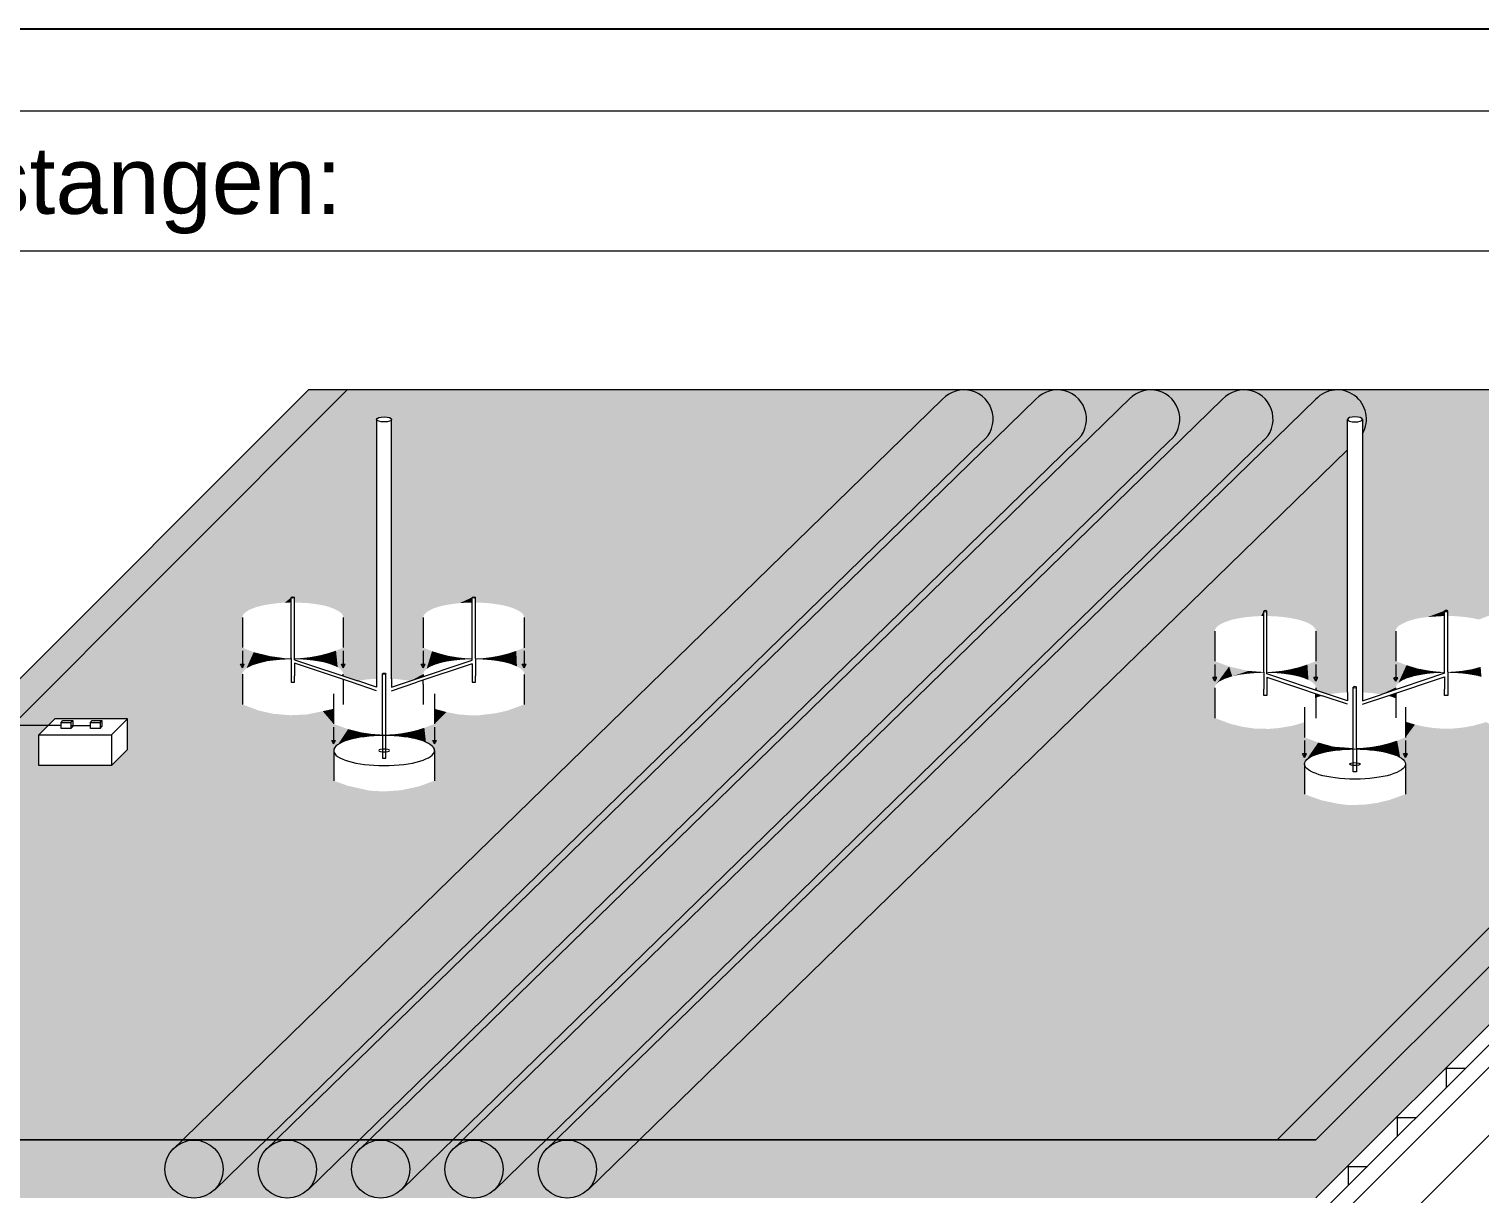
# Model space of a CAD drawing. Extents: x -1132 to 613, y -179 to 712.
# Drawn here: x 444.3 to 533, y 394.3 to 465.5 of the extents above; entities that cross this region are included whole.
import ezdxf
from ezdxf.lldxf.tags import DXFTag

# ---------------------------------------------------------------- set-up
doc = ezdxf.new("R2010")
doc.units = 0
doc.layers.get('0').update_dxf_attribs({"lineweight": 13})
for name, color, linetype, lineweight, true_color in [('Boden 8.OG', 7, 'Continuous', 13, 0xc0c0c0), ('Bodenplatten', 9, 'Continuous', 13, 0x808080), ('EL01_WAN_Blitzschutz_kuenstliche_Leiter', 1, 'Continuous', 13, 0xff0000), ('EL01_WAN_Elektrokabel', 7, 'Continuous', 13, 0xff6600), ('EL01_WAN_Fangleitungen bestehend Kün', 1, 'Continuous', 13, 0xff0000), ('EL01_WAN_Geometrie', 3, 'Continuous', 13, 0x00ff00), ('EL01_WAN_Geometrie-A0GYANLHE9', 3, 'Continuous', 13, 0x00ff00), ('EL01_WAN_Pfeil', 1, 'Continuous', 13, 0xff0000), ('Erde Kies Gestein', 9, 'Continuous', 13, 0x808080), ('Isolation Boden 8.OG', 7, 'Continuous', 13, 0x00e500)]:
    doc.layers.add(name, color=color, linetype=linetype, lineweight=lineweight, true_color=true_color)
doc.layers.add('EL01_WAN_Dachleiterstütze', color=7, linetype='Continuous', lineweight=13)
doc.styles.get("Standard").update_dxf_attribs({"font": 'arial.ttf'})
tags = doc.linetypes.add('fein_strichliert', pattern=[4, 1, -2, 1]).pattern_tags.tags
tags[8:9] = [DXFTag(74, 4), DXFTag(75, 0), DXFTag(340, '0'), DXFTag(46, 0.0), DXFTag(50, 0.0), DXFTag(44, 0.0), DXFTag(45, 0.0)]
tags[6:7] = [DXFTag(74, 4), DXFTag(75, 0), DXFTag(340, '0'), DXFTag(46, 0.0), DXFTag(50, 0.0), DXFTag(44, 0.0), DXFTag(45, 0.0)]
tags[4:5] = [DXFTag(74, 4), DXFTag(75, 0), DXFTag(340, '0'), DXFTag(46, 0.0), DXFTag(50, 0.0), DXFTag(44, 0.0), DXFTag(45, 0.0)]

# ---------------------------------------------------------------- blocks, each defined once
blk = doc.blocks.new('Polygon-A0ULN87ZQT', base_point=(415.577, 394.078))
at = {"color": 0, "linetype": 'ByBlock', "lineweight": -2, "ltscale": 0.13}
for p, q in [((523.014, 397.633), (568.865, 443.484)), ((523.014, 394.078), (568.865, 439.93)), ((415.577, 397.633), (523.014, 397.633))]:
    blk.add_line(p, q, dxfattribs=at)
blk = doc.blocks.new('Polygon-A0ULN895QT', base_point=(415.577, 387.339))
at = {"color": 0, "linetype": 'ByBlock', "lineweight": -2, "ltscale": 0.13}
for p, q in [((568.865, 438.708), (523.014, 392.856)), ((523.014, 387.339), (568.865, 433.191))]:
    blk.add_line(p, q, dxfattribs=at)
blk = doc.blocks.new('Polygon-A0ULN8A3QT', base_point=(448.081, 422.781))
at = {"color": 0, "linetype": 'ByBlock', "lineweight": -2, "ltscale": 0.13}
for p, q in [((448.081, 423.144), (448.678, 423.144)), ((448.081, 422.781), (448.081, 423.144)), ((448.678, 423.144), (448.678, 422.781)), ((448.678, 422.781), (448.081, 422.781))]:
    blk.add_line(p, q, dxfattribs=at)
blk = doc.blocks.new('Polygon-A0ULN8A9QT', base_point=(407.581, 227.984))
at = {"color": 0, "linetype": 'ByBlock', "lineweight": -2, "ltscale": 0.13}
blk.add_line((407.58, 460.529), (597.582, 460.529), dxfattribs=at)
blk = doc.blocks.new('Polygon-A0ULN8APQT', base_point=(415.577, 397.633))
at = {"color": 0, "linetype": 'ByBlock', "lineweight": -2, "ltscale": 0.13}
for p, q in [((415.577, 397.633), (461.429, 443.484)), ((461.429, 443.484), (568.865, 443.484)), ((568.865, 443.484), (523.014, 397.633)), ((523.014, 397.633), (415.577, 397.633))]:
    blk.add_line(p, q, dxfattribs=at)
blk = doc.blocks.new('Schraffur-A0ULN8CVQT', base_point=(415.577, 387.339))
at = {"color": 0, "lineweight": -2}
blk.add_line((518.861, 387.339), (568.865, 437.343), dxfattribs=at)
blk = doc.blocks.new('Polygon-A0ULN8D5QT', base_point=(415.577, 392.856))
at = {"color": 0, "linetype": 'ByBlock', "lineweight": -2, "ltscale": 0.13}
for p, q in [((568.865, 439.93), (523.014, 394.078)), ((523.014, 392.856), (568.865, 438.708))]:
    blk.add_line(p, q, dxfattribs=at)
blk = doc.blocks.new('Schraffur-A0ULN8DHQT', base_point=(415.577, 394.078))
at = {"linetype": 'ByBlock', "lineweight": -2, "ltscale": 0.13}
blk.add_hatch(color=0, dxfattribs=at).paths.add_polyline_path([(415.577, 397.633), (523.014, 397.633), (568.865, 443.484), (568.865, 439.93), (523.014, 394.078), (415.577, 394.078)])
blk = doc.blocks.new('Schraffur-A0ULN8DPQT', base_point=(527.406, 424.615))
at = {"linetype": 'ByBlock', "lineweight": -2, "ltscale": 0.13}
blk.add_hatch(color=0, dxfattribs=at).paths.add_polyline_path([(527.892, 424.935), (527.892, 424.615), (527.85, 424.632), (527.764, 424.665), (527.605, 424.718), (527.444, 424.763), (527.406, 424.772)])
blk = doc.blocks.new('Schraffur-A0ULN8EPQT', base_point=(523.004, 424.65))
at = {"linetype": 'ByBlock', "lineweight": -2, "ltscale": 0.13}
blk.add_hatch(color=0, dxfattribs=at).paths.add_polyline_path([(523.004, 424.901), (523.387, 424.772), (523.332, 424.758), (523.231, 424.728), (523.131, 424.696), (523.032, 424.661), (523.004, 424.65)])
blk = doc.blocks.new('Polygon-A0ULN8EVQT', base_point=(444.926, 420.503))
at = {"color": 0, "linetype": 'ByBlock', "lineweight": -2, "ltscale": 0.13}
for p, q in [((444.926, 420.503), (444.926, 422.38)), ((444.926, 422.38), (449.375, 422.38)), ((449.375, 422.38), (449.375, 420.503)), ((449.375, 420.503), (444.926, 420.503))]:
    blk.add_line(p, q, dxfattribs=at)
blk = doc.blocks.new('Polygon-A0ULN8F3QT', base_point=(446.291, 422.781))
at = {"color": 0, "linetype": 'ByBlock', "lineweight": -2, "ltscale": 0.13}
for p, q in [((446.291, 423.144), (446.888, 423.144)), ((446.291, 422.781), (446.291, 423.144)), ((446.888, 423.144), (446.888, 422.781)), ((446.888, 422.781), (446.291, 422.781))]:
    blk.add_line(p, q, dxfattribs=at)
blk = doc.blocks.new('Schraffur-A0ULN8FHQT', base_point=(415.577, 392.856))
at = {"color": 0, "lineweight": -2}
for p, q in [((530.935, 402), (532.157, 402)), ((531, 400.843), (531, 402.065)), ((527.935, 399), (529.157, 399)), ((528, 397.843), (528, 399.065)), ((524.935, 396), (526.157, 396)), ((525, 394.843), (525, 396.065))]:
    blk.add_line(p, q, dxfattribs=at)
blk = doc.blocks.new('Schraffur-A0ULN8GFQT', base_point=(415.577, 397.633))
at = {"color": 0, "linetype": 'ByBlock', "lineweight": -2, "ltscale": 0.13}
for points in [[(461.429, 443.484), (444.926, 422.38), (415.577, 397.633)], [(445.908, 423.362), (461.429, 443.484), (444.926, 422.38)], [(450.358, 423.362), (445.908, 423.362), (461.429, 443.484)], [(461.429, 443.484), (457.38, 429.602), (450.358, 421.486)], [(461.429, 443.484), (450.358, 421.486), (450.358, 423.362)], [(461.429, 443.484), (457.43, 429.735), (457.38, 429.602)], [(461.429, 443.484), (457.526, 429.848), (457.43, 429.735)], [(461.429, 443.484), (457.814, 430.033), (457.526, 429.848)], [(461.429, 443.484), (458.196, 430.184), (457.814, 430.033)], [(461.429, 443.484), (458.819, 430.338), (458.196, 430.184)], [(461.429, 443.484), (459.562, 430.438), (458.819, 430.338)], [(461.429, 443.484), (459.969, 430.466), (459.562, 430.438)], [(461.429, 443.484), (460.367, 430.781), (459.969, 430.466)], [(461.429, 443.484), (460.37, 430.788), (460.367, 430.781)], [(461.429, 443.484), (460.376, 430.794), (460.37, 430.788)], [(461.429, 443.484), (460.385, 430.801), (460.376, 430.794)], [(461.429, 443.484), (460.408, 430.809), (460.385, 430.801)], [(461.429, 443.484), (460.437, 430.814), (460.408, 430.809)], [(461.429, 443.484), (460.467, 430.816), (460.437, 430.814)], [(461.429, 443.484), (460.487, 430.816), (460.467, 430.816)], [(461.429, 443.484), (460.509, 430.813), (460.487, 430.816)], [(461.429, 443.484), (460.528, 430.808), (460.509, 430.813)], [(461.429, 443.484), (460.547, 430.802), (460.528, 430.808)], [(461.429, 443.484), (460.559, 430.794), (460.547, 430.802)], [(461.429, 443.484), (460.564, 430.788), (460.559, 430.794)], [(461.429, 443.484), (460.565, 430.781), (460.564, 430.788)], [(461.429, 443.484), (461.365, 430.438), (460.565, 430.476)], [(461.429, 443.484), (460.565, 430.476), (460.565, 430.781)], [(461.609, 430.41), (461.429, 443.484), (461.365, 430.438)], [(568.865, 443.484), (466.027, 441.818), (461.429, 443.484)], [(465.588, 441.684), (461.609, 430.41), (461.429, 443.484)], [(461.429, 443.484), (466.027, 441.818), (465.947, 441.815)], [(461.429, 443.484), (465.947, 441.815), (465.898, 441.81)], [(461.429, 443.484), (465.898, 441.81), (465.84, 441.803)], [(461.429, 443.484), (465.84, 441.803), (465.759, 441.785)], [(461.429, 443.484), (465.759, 441.785), (465.696, 441.765)], [(461.429, 443.484), (465.696, 441.765), (465.653, 441.745)], [(461.429, 443.484), (465.653, 441.745), (465.625, 441.728)], [(461.429, 443.484), (465.625, 441.728), (465.611, 441.717)], [(461.429, 443.484), (465.611, 441.717), (465.6, 441.704)], [(461.429, 443.484), (465.6, 441.704), (465.592, 441.693)], [(461.429, 443.484), (465.592, 441.693), (465.588, 441.684)], [(568.865, 443.484), (466.13, 441.816), (466.027, 441.818)], [(568.865, 443.484), (466.214, 441.808), (466.13, 441.816)], [(568.865, 443.484), (466.269, 441.799), (466.214, 441.808)], [(568.865, 443.484), (466.311, 441.791), (466.269, 441.799)], [(568.865, 443.484), (466.352, 441.778), (466.311, 441.791)], [(568.865, 443.484), (466.381, 441.769), (466.352, 441.778)], [(568.865, 443.484), (466.413, 441.756), (466.381, 441.769)], [(568.865, 443.484), (466.436, 441.745), (466.413, 441.756)], [(568.865, 443.484), (466.452, 441.735), (466.436, 441.745)], [(568.865, 443.484), (466.466, 441.725), (466.452, 441.735)], [(568.865, 443.484), (466.475, 441.717), (466.466, 441.725)], [(568.865, 443.484), (466.481, 441.711), (466.475, 441.717)], [(568.865, 443.484), (466.488, 441.703), (466.481, 441.711)], [(568.865, 443.484), (466.496, 441.69), (466.488, 441.703)], [(568.865, 443.484), (466.5, 441.68), (466.496, 441.69)], [(568.865, 443.484), (466.502, 441.67), (466.5, 441.68)], [(568.865, 443.484), (525.325, 441.817), (466.502, 441.665)], [(568.865, 443.484), (466.502, 441.665), (466.502, 441.67)], [(568.865, 443.484), (523.014, 397.633), (542.367, 420.594)], [(568.865, 443.484), (525.388, 441.819), (525.325, 441.817)], [(568.865, 443.484), (525.435, 441.819), (525.388, 441.819)], [(568.865, 443.484), (525.493, 441.816), (525.435, 441.819)], [(568.865, 443.484), (525.543, 441.811), (525.493, 441.816)], [(568.865, 443.484), (525.585, 441.803), (525.543, 441.811)], [(568.865, 443.484), (525.638, 441.795), (525.585, 441.803)], [(568.865, 443.484), (525.689, 441.783), (525.638, 441.795)], [(568.865, 443.484), (525.75, 441.764), (525.689, 441.783)], [(568.865, 443.484), (525.801, 441.738), (525.75, 441.764)], [(568.865, 443.484), (525.822, 441.722), (525.801, 441.738)], [(568.865, 443.484), (525.847, 441.694), (525.822, 441.722)], [(568.865, 443.484), (525.852, 441.681), (525.847, 441.694)], [(568.865, 443.484), (525.855, 441.665), (525.852, 441.681)], [(568.865, 443.484), (528.611, 429.323), (525.855, 430.217)], [(568.865, 443.484), (525.855, 430.217), (525.855, 430.54)], [(568.865, 443.484), (525.855, 430.54), (525.855, 438.471)], [(568.865, 443.484), (525.855, 438.471), (525.855, 441.665)], [(568.865, 443.484), (528.952, 429.431), (528.611, 429.323)], [(568.865, 443.484), (529.321, 429.519), (528.952, 429.431)], [(568.865, 443.484), (530.902, 429.98), (529.321, 429.519)], [(568.865, 443.484), (530.921, 429.986), (530.902, 429.98)], [(568.865, 443.484), (530.932, 429.988), (530.921, 429.986)], [(568.865, 443.484), (530.949, 429.99), (530.932, 429.988)], [(568.865, 443.484), (530.96, 429.991), (530.949, 429.99)], [(568.865, 443.484), (530.973, 429.991), (530.96, 429.991)], [(568.865, 443.484), (530.979, 429.991), (530.973, 429.991)], [(568.865, 443.484), (530.999, 429.99), (530.979, 429.991)], [(568.865, 443.484), (531.013, 429.988), (530.999, 429.99)], [(568.865, 443.484), (531.028, 429.985), (531.013, 429.988)], [(568.865, 443.484), (531.049, 429.978), (531.028, 429.985)], [(568.865, 443.484), (531.061, 429.972), (531.049, 429.978)], [(568.865, 443.484), (531.067, 429.966), (531.061, 429.972)], [(568.865, 443.484), (531.071, 429.96), (531.067, 429.966)], [(568.865, 443.484), (531.363, 429.645), (531.071, 429.65)], [(568.865, 443.484), (531.071, 429.65), (531.071, 429.955)], [(568.865, 443.484), (531.071, 429.955), (531.071, 429.96)], [(568.865, 443.484), (531.647, 429.631), (531.363, 429.645)], [(568.865, 443.484), (531.951, 429.603), (531.647, 429.631)], [(568.865, 443.484), (532.276, 429.565), (531.951, 429.603)], [(568.865, 443.484), (532.5, 429.53), (532.276, 429.565)], [(568.865, 443.484), (532.651, 429.507), (532.5, 429.53)], [(568.865, 443.484), (532.817, 429.471), (532.651, 429.507)], [(568.865, 443.484), (532.98, 429.433), (532.817, 429.471)], [(461.842, 430.38), (465.588, 441.684), (461.609, 430.41)], [(462.041, 430.348), (461.842, 430.38), (465.588, 441.684)], [(465.586, 441.677), (462.041, 430.348), (465.588, 441.684)], [(465.586, 441.677), (462.207, 430.319), (462.041, 430.348)], [(465.586, 441.677), (462.428, 430.27), (462.207, 430.319)], [(465.586, 441.677), (462.583, 430.227), (462.428, 430.27)], [(465.586, 441.677), (462.696, 430.193), (462.583, 430.227)], [(465.586, 441.677), (462.837, 430.143), (462.696, 430.193)], [(465.586, 441.677), (462.948, 430.099), (462.837, 430.143)], [(465.586, 441.677), (463.062, 430.049), (462.948, 430.099)], [(465.586, 441.677), (463.167, 429.997), (463.062, 430.049)], [(465.586, 441.677), (463.23, 429.961), (463.167, 429.997)], [(465.586, 441.677), (463.323, 429.902), (463.23, 429.961)], [(465.586, 441.677), (463.397, 429.843), (463.323, 429.902)], [(465.586, 441.677), (463.451, 429.79), (463.397, 429.843)], [(465.585, 441.671), (463.451, 429.79), (465.586, 441.677)], [(465.585, 441.671), (463.507, 429.71), (463.451, 429.79)], [(465.585, 441.671), (463.539, 429.626), (463.507, 429.71)], [(465.585, 441.671), (463.547, 429.555), (463.539, 429.626)], [(463.547, 427.713), (463.547, 429.555), (465.585, 441.671)], [(463.547, 427.713), (465.585, 441.671), (463.548, 426.084)], [(464.425, 425.68), (465.585, 441.671), (463.548, 425.973)], [(465.585, 441.671), (463.548, 425.973), (463.548, 426.084)], [(465.585, 441.665), (464.425, 425.68), (465.585, 441.671)], [(465.014, 425.775), (465.585, 441.665), (464.425, 425.68)], [(465.585, 425.808), (465.014, 425.775), (465.585, 441.665)], [(465.585, 439.297), (465.585, 425.808), (465.585, 441.665)], [(466.502, 439.297), (466.502, 441.665), (525.325, 441.817)], [(466.502, 439.297), (525.325, 441.817), (525.263, 441.812)], [(466.502, 439.297), (525.263, 441.812), (525.203, 441.804)], [(525.146, 441.794), (466.502, 439.297), (525.203, 441.804)], [(525.146, 441.794), (471.479, 430.807), (466.502, 439.297)], [(525.146, 441.794), (471.495, 430.809), (471.479, 430.807)], [(525.146, 441.794), (471.511, 430.81), (471.495, 430.809)], [(525.146, 441.794), (471.526, 430.811), (471.511, 430.81)], [(525.146, 441.794), (471.569, 430.807), (471.526, 430.811)], [(525.146, 441.794), (471.589, 430.802), (471.569, 430.807)], [(525.146, 441.794), (471.599, 430.798), (471.589, 430.802)], [(525.146, 441.794), (471.608, 430.794), (471.599, 430.798)], [(525.146, 441.794), (471.614, 430.79), (471.608, 430.794)], [(525.146, 441.794), (471.618, 430.787), (471.614, 430.79)], [(525.146, 441.794), (471.621, 430.783), (471.618, 430.787)], [(525.146, 441.794), (471.623, 430.78), (471.621, 430.783)], [(525.146, 441.794), (471.624, 430.775), (471.623, 430.78)], [(525.146, 441.794), (471.872, 430.465), (471.624, 430.47)], [(525.146, 441.794), (471.624, 430.47), (471.624, 430.775)], [(525.146, 441.794), (472.205, 430.449), (471.872, 430.465)], [(525.146, 441.794), (472.553, 430.418), (472.205, 430.449)], [(525.146, 441.794), (472.802, 430.387), (472.553, 430.418)], [(525.146, 441.794), (473.153, 430.332), (472.802, 430.387)], [(525.146, 441.794), (473.409, 430.282), (473.153, 430.332)], [(525.146, 441.794), (473.594, 430.235), (473.409, 430.282)], [(525.146, 441.794), (473.861, 430.149), (473.594, 430.235)], [(525.146, 441.794), (474.028, 430.085), (473.861, 430.149)], [(525.146, 441.794), (474.169, 430.02), (474.028, 430.085)], [(525.146, 441.794), (474.293, 429.952), (474.169, 430.02)], [(525.146, 441.794), (474.396, 429.887), (474.293, 429.952)], [(525.146, 441.794), (474.46, 429.833), (474.396, 429.887)], [(525.146, 441.794), (474.509, 429.78), (474.46, 429.833)], [(525.146, 441.794), (474.562, 429.713), (474.509, 429.78)], [(525.146, 441.794), (474.591, 429.639), (474.562, 429.713)], [(525.146, 441.794), (474.605, 429.549), (474.591, 429.639)], [(525.146, 441.794), (525.084, 441.777), (474.605, 429.549)], [(474.605, 427.707), (474.605, 429.549), (525.084, 441.777)], [(474.605, 427.707), (525.084, 441.777), (474.607, 426.078)], [(474.607, 424.236), (474.607, 426.078), (525.084, 441.777)], [(474.607, 424.236), (525.084, 441.777), (525.039, 441.761)], [(474.607, 424.236), (525.039, 441.761), (525.021, 441.754)], [(474.607, 424.236), (525.021, 441.754), (525.004, 441.745)], [(474.607, 424.236), (525.004, 441.745), (524.984, 441.732)], [(474.607, 424.236), (524.984, 441.732), (524.964, 441.716)], [(474.607, 424.236), (524.964, 441.716), (524.952, 441.704)], [(474.607, 424.236), (524.952, 441.704), (516.898, 428.917)], [(516.898, 428.917), (524.952, 441.704), (516.946, 428.976)], [(524.941, 441.685), (516.946, 428.976), (524.952, 441.704)], [(524.941, 441.685), (517.041, 429.06), (516.946, 428.976)], [(524.941, 441.685), (517.174, 429.145), (517.041, 429.06)], [(524.941, 441.685), (517.355, 429.238), (517.174, 429.145)], [(524.941, 441.685), (517.662, 429.354), (517.355, 429.238)], [(524.941, 441.685), (517.932, 429.434), (517.662, 429.354)], [(524.941, 441.685), (518.186, 429.489), (517.932, 429.434)], [(524.941, 441.685), (518.378, 429.523), (518.186, 429.489)], [(524.941, 441.685), (518.702, 429.571), (518.378, 429.523)], [(524.941, 441.685), (519.084, 429.611), (518.702, 429.571)], [(524.941, 441.685), (519.343, 429.634), (519.084, 429.611)], [(524.941, 441.685), (519.657, 429.642), (519.343, 429.634)], [(524.941, 441.685), (519.816, 429.954), (519.657, 429.642)], [(524.941, 441.685), (519.82, 429.961), (519.816, 429.954)], [(524.941, 441.685), (519.828, 429.967), (519.82, 429.961)], [(524.941, 441.685), (519.838, 429.972), (519.828, 429.967)], [(524.941, 441.685), (519.849, 429.976), (519.838, 429.972)], [(524.941, 441.685), (519.863, 429.98), (519.849, 429.976)], [(524.941, 441.685), (519.878, 429.983), (519.863, 429.98)], [(524.941, 441.685), (519.895, 429.985), (519.878, 429.983)], [(524.941, 441.685), (519.917, 429.985), (519.895, 429.985)], [(524.941, 441.685), (519.939, 429.984), (519.917, 429.985)], [(524.941, 441.685), (519.966, 429.98), (519.939, 429.984)], [(524.941, 441.685), (519.986, 429.974), (519.966, 429.98)], [(524.941, 441.685), (520, 429.967), (519.986, 429.974)], [(524.941, 441.685), (520.008, 429.96), (520, 429.967)], [(524.941, 441.685), (520.012, 429.954), (520.008, 429.96)], [(524.941, 441.685), (520.363, 429.636), (520.012, 429.644)], [(524.941, 441.685), (520.012, 429.644), (520.012, 429.949)], [(524.941, 441.685), (520.012, 429.949), (520.012, 429.954)], [(524.941, 441.685), (520.62, 429.622), (520.363, 429.636)], [(524.941, 441.685), (520.825, 429.604), (520.62, 429.622)], [(524.941, 441.685), (520.965, 429.59), (520.825, 429.604)], [(524.941, 441.685), (521.152, 429.567), (520.965, 429.59)], [(524.941, 441.685), (521.299, 429.546), (521.152, 429.567)], [(524.941, 441.685), (521.512, 429.512), (521.299, 429.546)], [(524.941, 441.685), (521.688, 429.48), (521.512, 429.512)], [(524.941, 441.685), (521.842, 429.447), (521.688, 429.48)], [(524.941, 441.685), (521.962, 429.418), (521.842, 429.447)], [(524.941, 441.685), (522.086, 429.383), (521.962, 429.418)], [(524.941, 441.685), (522.199, 429.347), (522.086, 429.383)], [(524.941, 441.685), (522.339, 429.298), (522.199, 429.347)], [(524.941, 441.685), (522.504, 429.23), (522.339, 429.298)], [(524.941, 441.685), (522.616, 429.172), (522.504, 429.23)], [(524.941, 441.685), (522.705, 429.121), (522.616, 429.172)], [(524.941, 441.685), (522.781, 429.068), (522.705, 429.121)], [(524.941, 441.685), (522.865, 428.999), (522.781, 429.068)], [(524.941, 441.685), (522.918, 428.943), (522.865, 428.999)], [(524.941, 441.685), (522.953, 428.89), (522.918, 428.943)], [(522.981, 428.838), (524.941, 441.685), (522.953, 428.89)], [(524.938, 441.665), (522.981, 428.838), (524.941, 441.685)], [(522.998, 428.788), (524.938, 441.665), (522.981, 428.838)], [(523.005, 428.724), (522.998, 428.788), (524.938, 441.665)], [(523.005, 426.882), (523.005, 428.724), (524.938, 441.665)], [(523.005, 426.882), (524.938, 441.665), (523.775, 424.855)], [(524.938, 441.665), (523.993, 424.89), (523.775, 424.855)], [(524.938, 441.665), (524.191, 424.918), (523.993, 424.89)], [(524.938, 441.665), (524.465, 424.948), (524.191, 424.918)], [(524.938, 441.665), (524.695, 424.968), (524.465, 424.948)], [(524.938, 441.665), (524.938, 424.981), (524.695, 424.968)], [(524.938, 441.665), (524.938, 438.471), (524.938, 424.981)], [(469.024, 430.097), (466.502, 439.297), (469.392, 430.222)], [(466.502, 439.297), (469.392, 430.222), (471.468, 430.804)], [(468.476, 429.701), (466.502, 425.808), (466.502, 439.297)], [(468.476, 429.701), (466.502, 439.297), (468.531, 429.778)], [(466.502, 439.297), (469.024, 430.097), (468.763, 429.966)], [(466.502, 439.297), (468.763, 429.966), (468.669, 429.898)], [(466.502, 439.297), (468.669, 429.898), (468.581, 429.831)], [(466.502, 439.297), (468.581, 429.831), (468.531, 429.778)], [(466.502, 439.297), (471.479, 430.807), (471.468, 430.804)], [(460.368, 430.476), (459.969, 430.466), (460.367, 430.781)], [(460.368, 430.476), (460.367, 430.781), (460.368, 430.781)], [(469.392, 430.222), (471.468, 430.804), (469.813, 430.319)], [(471.468, 430.804), (469.813, 430.319), (471.453, 430.799)], [(469.813, 430.319), (471.453, 430.799), (470.325, 430.398)], [(470.654, 430.434), (470.325, 430.398), (471.453, 430.799)], [(470.654, 430.434), (471.453, 430.799), (471.443, 430.794)], [(470.654, 430.434), (471.443, 430.794), (470.889, 430.452)], [(471.443, 430.794), (471.436, 430.79), (470.889, 430.452)], [(471.436, 430.79), (470.889, 430.452), (471.431, 430.784)], [(470.889, 430.452), (471.431, 430.784), (471.209, 430.469)], [(471.431, 430.784), (471.209, 430.469), (471.428, 430.779)], [(471.209, 430.469), (471.428, 430.779), (471.427, 430.775)], [(471.427, 430.47), (471.209, 430.469), (471.427, 430.775)], [(519.657, 429.642), (519.816, 429.954), (519.816, 429.949)], [(519.657, 429.642), (519.816, 429.949), (519.816, 429.644)], [(528.111, 429.073), (528.014, 428.99), (525.855, 430.217)], [(528.014, 428.99), (525.855, 430.217), (527.933, 428.881)], [(525.855, 430.217), (527.933, 428.881), (525.855, 424.982)], [(525.855, 430.217), (528.611, 429.323), (528.325, 429.192)], [(525.855, 430.217), (528.325, 429.192), (528.111, 429.073)], [(529.856, 429.587), (529.321, 429.519), (530.902, 429.98)], [(529.856, 429.587), (530.902, 429.98), (530.894, 429.977)], [(529.856, 429.587), (530.894, 429.977), (530.885, 429.971)], [(529.856, 429.587), (530.885, 429.971), (530.877, 429.964)], [(529.856, 429.587), (530.877, 429.964), (530.874, 429.955)], [(529.856, 429.587), (530.874, 429.955), (530.874, 429.65)], [(450.358, 421.486), (457.38, 429.602), (457.376, 429.548)], [(457.376, 427.713), (450.358, 421.486), (457.376, 429.548)], [(468.476, 429.701), (466.885, 425.785), (466.502, 425.808)], [(468.476, 429.701), (468.443, 429.616), (466.885, 425.785)], [(468.443, 429.616), (467.135, 425.756), (466.885, 425.785)], [(467.665, 425.681), (468.443, 429.616), (467.135, 425.756)], [(468.435, 429.542), (467.665, 425.681), (468.443, 429.616)], [(468.434, 426.097), (468.435, 429.542), (467.665, 425.681)], [(468.435, 427.707), (468.434, 426.097), (468.435, 429.542)], [(474.607, 424.236), (516.898, 428.917), (516.849, 428.827)], [(474.607, 424.236), (516.849, 428.827), (516.834, 428.724)], [(474.607, 424.236), (516.834, 428.724), (516.833, 425.252)], [(516.834, 426.882), (516.833, 425.252), (516.834, 428.724)], [(527.933, 428.881), (525.855, 424.982), (527.896, 428.806)], [(525.855, 424.982), (527.896, 428.806), (526.156, 424.959)], [(527.896, 428.806), (526.492, 424.932), (526.156, 424.959)], [(527.015, 424.855), (527.896, 428.806), (526.492, 424.932)], [(527.893, 428.73), (527.015, 424.855), (527.896, 428.806)], [(527.89, 425.28), (527.893, 428.73), (527.015, 424.855)], [(527.893, 426.887), (527.89, 425.28), (527.893, 428.73)], [(457.376, 427.713), (457.377, 424.242), (450.358, 421.486)], [(457.376, 427.713), (458.068, 427.437), (457.389, 426.185)], [(457.376, 427.713), (457.389, 426.185), (457.377, 426.084)], [(457.376, 427.713), (457.377, 426.084), (457.377, 424.242)], [(458.068, 427.437), (457.48, 426.328), (457.389, 426.185)], [(458.068, 427.437), (457.627, 426.452), (457.48, 426.328)], [(458.068, 427.437), (458.012, 426.645), (457.627, 426.452)], [(458.068, 427.437), (458.505, 426.79), (458.012, 426.645)], [(458.068, 427.437), (459.07, 427.193), (458.505, 426.79)], [(462.624, 427.376), (462.322, 426.829), (462.15, 427.25)], [(462.68, 426.727), (462.624, 427.376), (462.322, 426.829)], [(463.1, 427.536), (462.68, 426.727), (462.624, 427.376)], [(462.985, 426.612), (463.1, 427.536), (462.68, 426.727)], [(463.208, 426.508), (462.985, 426.612), (463.1, 427.536)], [(463.547, 427.713), (463.208, 426.508), (463.1, 427.536)], [(463.547, 427.713), (463.375, 426.39), (463.208, 426.508)], [(463.547, 427.713), (463.492, 426.254), (463.375, 426.39)], [(463.547, 427.713), (463.519, 426.179), (463.492, 426.254)], [(463.547, 427.713), (463.548, 426.084), (463.519, 426.179)], [(468.45, 426.171), (468.435, 427.707), (468.434, 426.097)], [(468.973, 427.498), (468.45, 426.171), (468.435, 427.707)], [(468.484, 426.253), (468.973, 427.498), (468.45, 426.171)], [(468.534, 426.318), (468.484, 426.253), (468.973, 427.498)], [(468.973, 427.498), (468.633, 426.411), (468.534, 426.318)], [(468.973, 427.498), (468.733, 426.477), (468.633, 426.411)], [(468.973, 427.498), (468.926, 426.58), (468.733, 426.477)], [(468.926, 426.58), (468.973, 427.498), (469.157, 426.676)], [(468.973, 427.498), (469.157, 426.676), (469.401, 427.364)], [(469.157, 426.676), (469.401, 427.364), (469.554, 426.798)], [(469.401, 427.364), (469.554, 426.798), (469.975, 427.209)], [(473.668, 427.365), (473.383, 426.827), (473.129, 427.23)], [(473.772, 426.723), (473.668, 427.365), (473.383, 426.827)], [(474.122, 427.521), (473.772, 426.723), (473.668, 427.365)], [(473.994, 426.631), (474.122, 427.521), (473.772, 426.723)], [(474.163, 426.563), (473.994, 426.631), (474.122, 427.521)], [(474.605, 427.707), (474.163, 426.563), (474.122, 427.521)], [(474.605, 427.707), (474.298, 426.488), (474.163, 426.563)], [(474.605, 427.707), (474.403, 426.418), (474.298, 426.488)], [(474.605, 427.707), (474.466, 426.365), (474.403, 426.418)], [(474.605, 427.707), (474.553, 426.271), (474.466, 426.365)], [(474.605, 427.707), (474.596, 426.176), (474.553, 426.271)], [(474.605, 427.707), (474.607, 426.078), (474.596, 426.176)], [(459.07, 427.193), (458.95, 426.897), (458.505, 426.79)], [(459.742, 426.979), (459.07, 427.193), (458.95, 426.897)], [(459.999, 427.064), (459.742, 426.979), (459.07, 427.193)], [(460.368, 427.004), (459.999, 427.064), (459.742, 426.979)], [(460.368, 427.055), (460.368, 427.004), (459.999, 427.064)], [(461.034, 427.076), (460.891, 427.004), (460.565, 427.004)], [(461.034, 427.076), (460.565, 427.004), (460.565, 427.054)], [(461.235, 426.979), (461.034, 427.076), (460.891, 427.004)], [(461.56, 427.139), (461.235, 426.979), (461.034, 427.076)], [(461.73, 426.925), (461.56, 427.139), (461.235, 426.979)], [(462.15, 427.25), (461.73, 426.925), (461.56, 427.139)], [(462.322, 426.829), (462.15, 427.25), (461.73, 426.925)], [(469.554, 426.798), (469.975, 427.209), (469.863, 426.866)], [(470.224, 426.917), (469.863, 426.866), (469.975, 427.209)], [(470.224, 426.917), (469.975, 427.209), (470.577, 427.114)], [(470.224, 426.917), (470.577, 427.114), (470.682, 426.97)], [(471.074, 427.062), (470.682, 426.97), (470.577, 427.114)], [(471.074, 427.062), (471.069, 426.995), (470.682, 426.97)], [(471.074, 427.062), (471.418, 427.003), (471.069, 426.995)], [(471.074, 427.062), (471.427, 427.049), (471.418, 427.003)], [(471.99, 426.995), (471.749, 427.053), (471.624, 427.003)], [(471.749, 427.053), (471.624, 427.003), (471.624, 427.048)], [(472.131, 427.073), (471.99, 426.995), (471.749, 427.053)], [(472.46, 426.961), (472.131, 427.073), (471.99, 426.995)], [(472.627, 427.135), (472.46, 426.961), (472.131, 427.073)], [(472.693, 426.939), (472.627, 427.135), (472.46, 426.961)], [(473.129, 427.23), (472.693, 426.939), (472.627, 427.135)], [(473.129, 427.23), (472.916, 426.91), (472.693, 426.939)], [(473.383, 426.827), (473.129, 427.23), (472.916, 426.91)], [(516.834, 426.882), (516.848, 425.374), (516.833, 425.252)], [(517.702, 426.559), (516.898, 425.462), (516.834, 426.882)], [(516.834, 426.882), (516.898, 425.462), (516.848, 425.374)], [(517.702, 426.559), (516.989, 425.558), (516.898, 425.462)], [(517.702, 426.559), (517.108, 425.652), (516.989, 425.558)], [(517.702, 426.559), (517.436, 425.812), (517.108, 425.652)], [(517.894, 425.965), (517.436, 425.812), (517.702, 426.559)], [(517.894, 425.965), (517.702, 426.559), (518.888, 426.292)], [(521.467, 426.392), (521.52, 426.046), (522.008, 426.526)], [(521.52, 426.046), (522.008, 426.526), (521.832, 425.983)], [(522.008, 426.526), (521.832, 425.983), (522.074, 425.92)], [(522.49, 426.686), (522.074, 425.92), (522.008, 426.526)], [(522.49, 426.686), (522.233, 425.868), (522.074, 425.92)], [(522.49, 426.686), (522.382, 425.809), (522.233, 425.868)], [(522.49, 426.686), (522.554, 425.731), (522.382, 425.809)], [(523.005, 426.882), (522.554, 425.731), (522.49, 426.686)], [(523.005, 426.882), (522.721, 425.643), (522.554, 425.731)], [(523.005, 426.882), (522.813, 425.581), (522.721, 425.643)], [(523.005, 426.882), (522.883, 425.514), (522.813, 425.581)], [(523.005, 426.882), (522.943, 425.438), (522.883, 425.514)], [(523.005, 426.882), (522.983, 425.367), (522.943, 425.438)], [(523.005, 426.882), (522.999, 425.304), (522.983, 425.367)], [(523.005, 426.882), (523.004, 425.252), (522.999, 425.304)], [(523.005, 426.882), (523.775, 424.855), (523.004, 425.113)], [(523.005, 426.882), (523.004, 425.113), (523.004, 425.252)], [(527.93, 425.409), (527.893, 426.887), (527.89, 425.28)], [(528.549, 426.642), (527.93, 425.409), (527.893, 426.887)], [(528.053, 425.561), (528.549, 426.642), (527.93, 425.409)], [(528.295, 425.717), (528.053, 425.561), (528.549, 426.642)], [(528.562, 425.836), (528.295, 425.717), (528.549, 426.642)], [(528.562, 425.836), (528.549, 426.642), (529.225, 426.435)], [(528.562, 425.836), (529.225, 426.435), (529.051, 425.982)], [(529.462, 426.057), (529.051, 425.982), (529.225, 426.435)], [(529.462, 426.057), (529.225, 426.435), (529.964, 426.301)], [(533.078, 426.538), (532.871, 425.997), (532.535, 426.39)], [(533.132, 425.924), (533.078, 426.538), (532.871, 425.997)], [(468.436, 425.939), (467.665, 425.681), (468.434, 426.097)], [(517.894, 425.965), (518.888, 426.292), (518.246, 426.043)], [(518.888, 426.292), (518.693, 426.105), (518.246, 426.043)], [(519.139, 426.149), (518.888, 426.292), (518.693, 426.105)], [(519.816, 426.223), (519.139, 426.149), (518.888, 426.292)], [(519.563, 426.173), (519.816, 426.223), (519.139, 426.149)], [(519.816, 426.178), (519.563, 426.173), (519.816, 426.223)], [(520.041, 426.228), (520.013, 426.177), (520.012, 426.224)], [(520.041, 426.228), (520.012, 426.224), (520.012, 426.228)], [(520.041, 426.228), (520.022, 426.177), (520.013, 426.177)], [(520.041, 426.228), (520.482, 426.164), (520.022, 426.177)], [(520.041, 426.228), (520.375, 426.238), (520.482, 426.164)], [(520.375, 426.238), (520.482, 426.164), (520.606, 426.261)], [(520.482, 426.164), (520.606, 426.261), (520.736, 426.148)], [(520.606, 426.261), (520.736, 426.148), (520.909, 426.293)], [(520.736, 426.148), (520.909, 426.293), (521.099, 426.109)], [(520.909, 426.293), (521.099, 426.109), (521.313, 426.363)], [(521.099, 426.109), (521.313, 426.363), (521.52, 426.046)], [(521.313, 426.363), (521.467, 426.392), (521.52, 426.046)], [(529.462, 426.057), (529.964, 426.301), (529.881, 426.126)], [(529.881, 426.126), (529.964, 426.301), (530.27, 426.158)], [(529.964, 426.301), (530.27, 426.158), (530.501, 426.239)], [(530.27, 426.158), (530.501, 426.239), (530.744, 426.178)], [(530.501, 426.239), (530.744, 426.178), (530.874, 426.228)], [(530.744, 426.178), (530.874, 426.228), (530.874, 426.179)], [(531.394, 426.24), (531.249, 426.174), (531.071, 426.179)], [(531.394, 426.24), (531.071, 426.179), (531.071, 426.23)], [(531.394, 426.24), (531.603, 426.163), (531.249, 426.174)], [(531.394, 426.24), (531.957, 426.296), (531.603, 426.163)], [(531.957, 426.296), (531.936, 426.138), (531.603, 426.163)], [(532.299, 426.096), (531.957, 426.296), (531.936, 426.138)], [(532.535, 426.39), (532.299, 426.096), (531.957, 426.296)], [(532.871, 425.997), (532.535, 426.39), (532.299, 426.096)], [(474.607, 424.236), (516.833, 425.252), (516.833, 423.41)], [(527.892, 425.148), (527.015, 424.855), (527.89, 425.28)], [(462.958, 419.582), (450.358, 421.486), (457.377, 424.242)], [(462.958, 419.582), (457.377, 424.242), (458.349, 423.877)], [(462.958, 419.582), (458.349, 423.877), (459.217, 423.677)], [(462.958, 419.582), (461.327, 423.629), (462.29, 423.829)], [(462.956, 423.053), (462.29, 423.829), (462.956, 423.974)], [(462.958, 419.582), (462.29, 423.829), (462.956, 423.053)], [(469.127, 423.053), (469.127, 423.974), (469.851, 423.779)], [(469.127, 423.053), (469.851, 423.779), (469.129, 421.424)], [(523.014, 397.633), (469.129, 419.582), (469.851, 423.779)], [(469.129, 421.424), (469.851, 423.779), (469.129, 419.582)], [(523.014, 397.633), (469.851, 423.779), (470.549, 423.637)], [(523.014, 397.633), (472.868, 423.704), (473.573, 423.865)], [(523.014, 397.633), (473.573, 423.865), (474.607, 424.236)], [(523.014, 397.633), (474.607, 424.236), (516.833, 423.41)], [(462.958, 419.582), (459.217, 423.677), (460.305, 423.581)], [(462.958, 419.582), (460.305, 423.581), (461.327, 423.629)], [(462.958, 419.582), (462.956, 423.053), (462.958, 421.424)], [(463.838, 422.733), (463.012, 421.595), (462.956, 423.053)], [(463.012, 421.595), (462.956, 423.053), (462.96, 421.49)], [(462.956, 423.053), (462.96, 421.49), (462.958, 421.424)], [(469.127, 423.053), (468.601, 421.938), (468.502, 422.815)], [(469.127, 423.053), (468.858, 421.804), (468.601, 421.938)], [(469.127, 423.053), (468.981, 421.707), (468.858, 421.804)], [(469.127, 423.053), (469.06, 421.613), (468.981, 421.707)], [(469.127, 423.053), (469.109, 421.521), (469.06, 421.613)], [(469.127, 423.053), (469.129, 421.424), (469.109, 421.521)], [(523.014, 397.633), (470.549, 423.637), (471.309, 423.577)], [(523.014, 397.633), (471.309, 423.577), (471.889, 423.585)], [(523.014, 397.633), (471.889, 423.585), (472.868, 423.704)], [(523.014, 397.633), (516.833, 423.41), (517.805, 423.051)], [(523.014, 397.633), (517.805, 423.051), (518.539, 422.874)], [(523.014, 397.633), (518.539, 422.874), (519.215, 422.772)], [(523.014, 397.633), (520.771, 422.801), (521.559, 422.933)], [(522.311, 420.598), (521.559, 422.933), (522.312, 423.151)], [(523.014, 397.633), (521.559, 422.933), (522.311, 418.756)], [(522.311, 420.598), (522.311, 418.756), (521.559, 422.933)], [(522.311, 420.598), (522.312, 423.151), (522.312, 422.228)], [(529.066, 423.013), (528.483, 422.228), (528.483, 423.189)], [(537.918, 420.594), (528.483, 422.228), (529.066, 423.013)], [(537.918, 420.594), (529.066, 423.013), (529.633, 422.886)], [(537.918, 420.594), (529.633, 422.886), (530.075, 422.815)], [(537.918, 420.594), (531.985, 422.826), (532.606, 422.937)], [(537.918, 420.594), (532.606, 422.937), (533.421, 423.162)], [(444.926, 422.38), (415.577, 397.633), (444.926, 420.503)], [(463.241, 421.827), (463.838, 422.733), (463.012, 421.595)], [(463.612, 421.985), (463.241, 421.827), (463.838, 422.733)], [(463.942, 422.097), (463.612, 421.985), (463.838, 422.733)], [(463.942, 422.097), (463.838, 422.733), (464.68, 422.527)], [(463.942, 422.097), (464.68, 422.527), (464.365, 422.195)], [(464.365, 422.195), (464.68, 422.527), (464.976, 422.288)], [(464.68, 422.527), (464.976, 422.288), (465.287, 422.439)], [(464.976, 422.288), (465.287, 422.439), (465.464, 422.33)], [(465.287, 422.439), (465.464, 422.33), (465.949, 422.395)], [(465.464, 422.33), (465.949, 422.395), (465.949, 422.345)], [(466.146, 422.344), (466.146, 422.394), (466.444, 422.408)], [(466.146, 422.344), (466.444, 422.408), (466.359, 422.34)], [(466.359, 422.34), (466.444, 422.408), (466.627, 422.328)], [(466.444, 422.408), (466.627, 422.328), (466.772, 422.429)], [(466.627, 422.328), (466.772, 422.429), (467.083, 422.29)], [(466.772, 422.429), (467.083, 422.29), (467.087, 422.472)], [(467.083, 422.29), (467.087, 422.472), (467.257, 422.269)], [(467.087, 422.472), (467.257, 422.269), (467.53, 422.552)], [(467.257, 422.269), (467.53, 422.552), (467.601, 422.217)], [(467.53, 422.552), (467.601, 422.217), (467.876, 422.628)], [(467.601, 422.217), (467.876, 422.628), (467.969, 422.143)], [(467.876, 422.628), (467.969, 422.143), (468.146, 422.702)], [(467.969, 422.143), (468.146, 422.702), (468.328, 422.042)], [(468.146, 422.702), (468.328, 422.042), (468.502, 422.815)], [(468.328, 422.042), (468.502, 422.815), (468.601, 421.938)], [(523.014, 397.633), (519.215, 422.772), (520.14, 422.747)], [(523.014, 397.633), (520.14, 422.747), (520.771, 422.801)], [(522.311, 420.598), (522.312, 422.228), (522.33, 420.707)], [(522.401, 420.822), (522.33, 420.707), (522.312, 422.228)], [(522.401, 420.822), (522.312, 422.228), (523.153, 421.916)], [(527.974, 422.03), (527.478, 421.275), (527.471, 421.868)], [(527.974, 422.03), (527.74, 421.196), (527.478, 421.275)], [(527.974, 422.03), (527.964, 421.11), (527.74, 421.196)], [(527.974, 422.03), (528.162, 421.005), (527.964, 421.11)], [(528.483, 422.228), (528.162, 421.005), (527.974, 422.03)], [(528.483, 422.228), (528.29, 420.913), (528.162, 421.005)], [(528.483, 422.228), (528.377, 420.835), (528.29, 420.913)], [(528.483, 422.228), (528.433, 420.765), (528.377, 420.835)], [(528.483, 422.228), (528.467, 420.688), (528.433, 420.765)], [(528.483, 422.228), (528.482, 420.598), (528.467, 420.688)], [(537.918, 420.594), (528.482, 418.756), (528.483, 422.228)], [(528.483, 422.228), (528.482, 418.756), (528.482, 420.598)], [(537.918, 420.594), (530.075, 422.815), (530.837, 422.753)], [(537.918, 420.594), (530.837, 422.753), (531.411, 422.772)], [(537.918, 420.594), (531.411, 422.772), (531.985, 422.826)], [(523.014, 397.633), (449.375, 420.503), (450.358, 421.486)], [(523.014, 397.633), (450.358, 421.486), (462.958, 419.582)], [(522.401, 420.822), (523.153, 421.916), (522.727, 421.048)], [(522.727, 421.048), (523.153, 421.916), (523.345, 421.298)], [(523.153, 421.916), (523.345, 421.298), (524.088, 421.657)], [(523.345, 421.298), (524.088, 421.657), (524.13, 421.44)], [(524.088, 421.657), (524.13, 421.44), (524.698, 421.615)], [(524.13, 421.44), (524.698, 421.615), (524.748, 421.49)], [(524.698, 421.615), (524.748, 421.49), (525.294, 421.569)], [(524.748, 421.49), (525.294, 421.569), (525.294, 421.519)], [(525.491, 421.519), (525.491, 421.57), (525.83, 421.583)], [(525.491, 421.519), (525.83, 421.583), (525.797, 421.51)], [(525.797, 421.51), (525.83, 421.583), (526.164, 421.492)], [(525.83, 421.583), (526.164, 421.492), (526.416, 421.644)], [(526.164, 421.492), (526.416, 421.644), (526.636, 421.442)], [(526.416, 421.644), (526.636, 421.442), (526.925, 421.733)], [(526.636, 421.442), (526.925, 421.733), (526.905, 421.402)], [(527.135, 421.357), (526.905, 421.402), (526.925, 421.733)], [(527.135, 421.357), (526.925, 421.733), (527.471, 421.868)], [(527.135, 421.357), (527.471, 421.868), (527.478, 421.275)], [(523.014, 397.633), (415.577, 397.633), (444.926, 420.503)], [(523.014, 397.633), (444.926, 420.503), (449.375, 420.503)], [(523.014, 397.633), (526.802, 418.231), (542.367, 420.594)], [(526.802, 418.231), (542.367, 420.594), (527.545, 418.415)], [(542.367, 420.594), (527.545, 418.415), (528.482, 418.756)], [(537.918, 420.594), (542.367, 420.594), (528.482, 418.756)], [(523.014, 397.633), (462.958, 419.582), (463.818, 419.272)], [(523.014, 397.633), (468.181, 419.234), (469.129, 419.582)], [(523.014, 397.633), (463.818, 419.272), (465.152, 418.972)], [(523.014, 397.633), (465.152, 418.972), (466.045, 418.922)], [(523.014, 397.633), (466.045, 418.922), (467.072, 418.997)], [(523.014, 397.633), (467.072, 418.997), (468.181, 419.234)], [(523.014, 397.633), (522.311, 418.756), (523.338, 418.386)], [(523.014, 397.633), (523.338, 418.386), (524.322, 418.177)], [(526.101, 418.131), (523.014, 397.633), (526.802, 418.231)], [(523.014, 397.633), (524.322, 418.177), (524.873, 418.106)], [(525.395, 418.096), (526.101, 418.131), (523.014, 397.633)], [(523.014, 397.633), (524.873, 418.106), (525.395, 418.096)]]:
    blk.add_solid(points, dxfattribs=at)

msp = doc.modelspace()

# ---------------------------------------------------------------- linework, layer by layer
at = {"color": 0, "linetype": 'ByBlock', "lineweight": -2, "ltscale": 0.13}
msp.add_line((607.581, 465.529), (-1132.419, 465.529), dxfattribs=at)
at = {"layer": 'Bodenplatten', "ltscale": 0.13}
for p, q in [((457.376, 429.555), (457.376, 427.713)), ((463.547, 429.555), (463.547, 427.713)), ((468.435, 429.549), (468.435, 427.707)), ((474.605, 429.549), (474.605, 427.707)), ((516.834, 428.724), (516.834, 426.882)), ((523.005, 428.724), (523.005, 426.882)), ((527.893, 428.73), (527.893, 426.887)), ((457.377, 426.084), (457.377, 424.242)), ((463.548, 425.973), (463.548, 426.084)), ((463.548, 425.761), (463.548, 425.438)), ((468.436, 426.078), (468.436, 425.939)), ((468.436, 425.476), (468.436, 425.726)), ((474.607, 426.078), (474.607, 424.236)), ((462.956, 424.895), (462.956, 423.053)), ((469.127, 424.895), (469.127, 423.053)), ((516.833, 425.252), (516.833, 423.41)), ((523.004, 425.252), (523.004, 425.113)), ((523.004, 424.651), (523.004, 424.901)), ((527.892, 425.148), (527.892, 425.258)), ((527.892, 424.935), (527.892, 424.612)), ((522.312, 424.07), (522.312, 422.228)), ((528.483, 424.07), (528.483, 422.228)), ((462.958, 421.424), (462.958, 419.582)), ((469.129, 421.424), (469.129, 419.582)), ((522.311, 420.598), (522.311, 418.756)), ((528.482, 420.598), (528.482, 418.756))]:
    msp.add_line(p, q, dxfattribs=at)
at = {"layer": 'Bodenplatten', "linetype": 'fein_strichliert', "ltscale": 0.13}
for p, q in [((463.548, 425.438), (463.548, 424.242)), ((468.436, 425.476), (468.436, 424.236)), ((523.004, 424.651), (523.004, 423.41)), ((527.892, 424.612), (527.892, 423.416))]:
    msp.add_line(p, q, dxfattribs=at)
at = {"layer": 'Bodenplatten', "ltscale": 0.13, "extrusion": (0, 0, -1)}
for major_axis, ratio in [((3.085, 0), 0.298519), ((-0.327, 0), 0.266667)]:
    msp.add_ellipse((466.043, 421.424), major_axis=major_axis, ratio=ratio, dxfattribs=at)
at = {"layer": 'Bodenplatten', "ltscale": 0.13}
for major_axis, ratio in [((-3.085, 0), 0.298519), ((0.327, 0), 0.266667)]:
    msp.add_ellipse((525.396, 420.598), major_axis=major_axis, ratio=ratio, dxfattribs=at)
at = {"layer": 'EL01_WAN_Blitzschutz_kuenstliche_Leiter', "ltscale": 0.13}
for p, q in [((465.585, 441.665), (465.585, 425.806)), ((466.502, 425.806), (466.502, 441.665)), ((524.938, 424.981), (524.938, 441.665)), ((525.855, 441.665), (525.855, 424.981)), ((460.368, 429.468), (460.368, 430.781)), ((460.565, 429.468), (460.565, 430.781)), ((471.427, 429.462), (471.427, 430.775)), ((471.624, 429.462), (471.624, 430.775)), ((519.816, 428.637), (519.816, 429.949)), ((520.012, 428.637), (520.012, 429.949)), ((530.874, 428.642), (530.874, 429.955)), ((531.071, 428.642), (531.071, 429.955)), ((460.368, 427.055), (460.368, 426)), ((460.565, 426.97), (460.565, 427.054)), ((460.565, 426.97), (464.425, 425.68)), ((464.039, 425.596), (460.565, 426.758)), ((460.565, 426.758), (460.565, 426.001)), ((467.661, 425.68), (471.427, 426.939)), ((471.427, 426.726), (468.046, 425.596)), ((471.427, 426.939), (471.427, 427.049)), ((471.427, 426.726), (471.427, 425.994)), ((471.624, 427.048), (471.624, 425.995)), ((465.949, 424.808), (465.949, 426.121)), ((466.146, 424.808), (466.146, 426.121)), ((519.816, 426.223), (519.816, 425.169)), ((520.012, 426.113), (520.012, 426.224)), ((523.779, 424.854), (520.012, 426.113)), ((520.012, 425.901), (520.012, 425.169)), ((520.012, 425.901), (523.394, 424.77)), ((530.874, 426.145), (527.015, 424.854)), ((527.4, 424.771), (530.874, 425.932)), ((530.874, 426.145), (530.874, 426.228)), ((530.874, 425.932), (530.874, 425.175)), ((531.071, 426.23), (531.071, 425.175)), ((525.294, 423.983), (525.294, 425.295)), ((525.491, 423.983), (525.491, 425.295)), ((465.949, 422.395), (465.949, 421.34)), ((466.146, 421.341), (466.146, 422.394)), ((525.294, 420.515), (525.294, 421.569)), ((525.491, 421.57), (525.491, 420.515))]:
    msp.add_line(p, q, dxfattribs=at)
at = {"layer": 'EL01_WAN_Blitzschutz_kuenstliche_Leiter', "linetype": 'fein_strichliert', "ltscale": 0.13}
for p, q in [((460.368, 427.055), (460.368, 429.468)), ((460.565, 427.054), (460.565, 429.468)), ((471.427, 427.049), (471.427, 429.462)), ((471.624, 427.048), (471.624, 429.462)), ((519.816, 426.223), (519.816, 428.637)), ((520.012, 426.224), (520.012, 428.637)), ((530.874, 426.228), (530.874, 428.642)), ((531.071, 426.23), (531.071, 428.642)), ((460.368, 426), (460.368, 425.614)), ((460.368, 425.614), (460.565, 425.614)), ((460.565, 425.614), (460.565, 426.001)), ((465.585, 425.079), (464.039, 425.596)), ((465.585, 425.292), (464.425, 425.68)), ((465.585, 425.806), (465.585, 425.292)), ((466.502, 425.806), (466.502, 425.292)), ((466.502, 425.292), (467.661, 425.68)), ((466.502, 425.079), (468.046, 425.596)), ((471.427, 425.994), (471.427, 425.609)), ((471.427, 425.609), (471.624, 425.609)), ((471.624, 425.609), (471.624, 425.995)), ((465.949, 422.395), (465.949, 424.808)), ((466.146, 422.394), (466.146, 424.808)), ((519.816, 424.783), (519.816, 425.169)), ((520.012, 424.783), (519.816, 424.783)), ((520.012, 425.169), (520.012, 424.783)), ((524.938, 424.254), (523.394, 424.77)), ((524.938, 424.467), (523.779, 424.854)), ((524.938, 424.981), (524.938, 424.467)), ((525.855, 424.981), (525.855, 424.467)), ((525.855, 424.467), (527.015, 424.854)), ((525.855, 424.254), (527.4, 424.771)), ((530.874, 424.789), (530.874, 425.175)), ((531.071, 424.789), (530.874, 424.789)), ((531.071, 425.175), (531.071, 424.789)), ((525.294, 421.569), (525.294, 423.983)), ((525.491, 421.57), (525.491, 423.983)), ((465.949, 421.34), (465.949, 420.955)), ((466.146, 420.955), (466.146, 421.341)), ((465.949, 420.955), (466.146, 420.955)), ((525.294, 420.129), (525.294, 420.515)), ((525.491, 420.515), (525.491, 420.129)), ((525.491, 420.129), (525.294, 420.129))]:
    msp.add_line(p, q, dxfattribs=at)
at = {"layer": 'EL01_WAN_Blitzschutz_kuenstliche_Leiter', "ltscale": 0.13}
for centre, major_axis, ratio in [((466.043, 441.665), (0.459, 0), 0.334873), ((460.467, 430.781), (0.0985, 0), 0.362455), ((471.526, 430.775), (0.0985, 0), 0.362455), ((466.048, 426.121), (0.0985, 0), 0.362455)]:
    msp.add_ellipse(centre, major_axis=major_axis, ratio=ratio, dxfattribs=at)
at = {"layer": 'EL01_WAN_Blitzschutz_kuenstliche_Leiter', "ltscale": 0.13, "extrusion": (0, 0, -1)}
for centre, major_axis, ratio in [((525.396, 441.665), (-0.459, 0), 0.334873), ((519.914, 429.949), (-0.0985, 0), 0.362455), ((530.973, 429.955), (-0.0985, 0), 0.362455), ((525.392, 425.295), (-0.0985, 0), 0.362455)]:
    msp.add_ellipse(centre, major_axis=major_axis, ratio=ratio, dxfattribs=at)
at = {"layer": 'EL01_WAN_Dachleiterstütze', "ltscale": 0.13}
for p, q in [((444.926, 422.38), (445.908, 423.362)), ((450.358, 423.362), (445.908, 423.362)), ((446.291, 423.144), (446.404, 423.257)), ((446.404, 423.257), (447.001, 423.257)), ((446.888, 423.144), (447.001, 423.257)), ((446.888, 422.781), (447.001, 422.894)), ((447.001, 423.257), (447.001, 422.894)), ((448.081, 423.144), (448.194, 423.257)), ((448.194, 423.257), (448.791, 423.257)), ((448.678, 423.144), (448.791, 423.257)), ((448.678, 422.781), (448.791, 422.894)), ((448.791, 423.257), (448.791, 422.894)), ((449.375, 422.38), (450.358, 423.362)), ((450.358, 421.486), (450.358, 423.362)), ((449.375, 420.503), (450.358, 421.486))]:
    msp.add_line(p, q, dxfattribs=at)
at = {"layer": 'EL01_WAN_Elektrokabel', "linetype": 'fein_strichliert', "ltscale": 0.13}
for p, q in [((453.032, 396.943), (500.183, 442.896)), ((458.719, 396.926), (505.888, 442.896)), ((464.425, 396.927), (511.695, 442.995)), ((470.078, 396.875), (517.299, 442.896)), ((475.844, 396.935), (523.004, 442.896)), ((455.688, 394.57), (502.635, 440.327)), ((461.422, 394.599), (508.34, 440.327)), ((467.098, 394.571), (514.046, 440.327)), ((472.79, 394.557), (519.966, 440.537)), ((478.515, 394.577), (524.947, 439.813))]:
    msp.add_line(p, q, dxfattribs=at)
at = {"layer": 'EL01_WAN_Elektrokabel', "linetype": 'ByBlock', "ltscale": 0.13}
for centre in [(454.419, 395.837), (460.124, 395.837), (465.829, 395.837), (471.535, 395.837), (477.24, 395.837)]:
    msp.add_circle(centre, 1.777, dxfattribs=at)
at = {"layer": 'EL01_WAN_Elektrokabel', "linetype": 'fein_strichliert', "ltscale": 0.13}
for centre, start in [((501.496, 441.691), 309.89665), ((507.201, 441.691), 309.89665), ((512.906, 441.691), 309.89665), ((518.611, 441.691), 309.89665), ((524.316, 441.691), 329.83938)]:
    msp.add_arc(centre, 1.78, start, 137.42554, dxfattribs=at)
at = {"layer": 'EL01_WAN_Fangleitungen bestehend Kün', "ltscale": 0.13}
for p, q in [((417.959, 397.633), (463.811, 443.484)), ((520.632, 397.633), (566.483, 443.484)), ((446.291, 422.962), (443.288, 422.962)), ((446.953, 422.962), (448.081, 422.962))]:
    msp.add_line(p, q, dxfattribs=at)
at = {"layer": 'EL01_WAN_Geometrie-A0GYANLHE9', "ltscale": 0.13}
msp.add_line((407.58, 451.962), (597.582, 451.962), dxfattribs=at)
at = {"layer": 'EL01_WAN_Pfeil', "color": 1, "ltscale": 0.13, "true_color": 0xff0000}
for p, q in [((457.376, 427.51), (457.376, 426.481)), ((463.547, 427.51), (463.547, 426.481)), ((468.435, 427.515), (468.435, 426.487)), ((474.605, 427.515), (474.605, 426.487)), ((457.376, 426.481), (457.258, 426.701)), ((457.258, 426.701), (457.493, 426.701)), ((457.376, 426.481), (457.493, 426.701)), ((463.547, 426.481), (463.429, 426.701)), ((463.429, 426.701), (463.664, 426.701)), ((463.547, 426.481), (463.664, 426.701)), ((468.317, 426.707), (468.552, 426.707)), ((468.435, 426.487), (468.317, 426.707)), ((468.435, 426.487), (468.552, 426.707)), ((474.488, 426.707), (474.723, 426.707)), ((474.605, 426.487), (474.488, 426.707)), ((474.605, 426.487), (474.723, 426.707)), ((516.834, 426.69), (516.834, 425.661)), ((523.005, 426.69), (523.005, 425.661)), ((527.893, 426.684), (527.893, 425.655)), ((516.951, 425.882), (516.717, 425.882)), ((516.834, 425.661), (516.717, 425.882)), ((516.834, 425.661), (516.951, 425.882)), ((523.005, 425.661), (522.888, 425.882)), ((523.122, 425.882), (522.888, 425.882)), ((523.005, 425.661), (523.122, 425.882)), ((528.01, 425.876), (527.776, 425.876)), ((527.893, 425.655), (527.776, 425.876)), ((527.893, 425.655), (528.01, 425.876)), ((462.839, 422.047), (463.074, 422.047)), ((462.956, 421.827), (462.839, 422.047)), ((462.956, 422.856), (462.956, 421.827)), ((462.956, 421.827), (463.074, 422.047)), ((469.127, 421.827), (469.01, 422.047)), ((469.01, 422.047), (469.244, 422.047)), ((469.127, 422.856), (469.127, 421.827)), ((469.127, 421.827), (469.244, 422.047)), ((522.312, 422.03), (522.312, 421.001)), ((528.483, 422.03), (528.483, 421.001)), ((522.43, 421.222), (522.195, 421.222)), ((522.312, 421.001), (522.195, 421.222)), ((522.312, 421.001), (522.43, 421.222)), ((528.6, 421.222), (528.366, 421.222)), ((528.483, 421.001), (528.366, 421.222)), ((528.483, 421.001), (528.6, 421.222))]:
    msp.add_line(p, q, dxfattribs=at)

# ---------------------------------------------------------------- block references
at = {"layer": 'Boden 8.OG', "ltscale": 0.13}
for name in ['Polygon-A0ULN895QT', 'Schraffur-A0ULN8CVQT']:
    msp.add_blockref(name, (415.577, 387.339), dxfattribs=at)
at = {"layer": 'EL01_WAN_Dachleiterstütze', "ltscale": 0.13}
for name, p in [('Polygon-A0ULN8F3QT', (446.291, 422.781)), ('Polygon-A0ULN8A3QT', (448.081, 422.781)), ('Polygon-A0ULN8EVQT', (444.926, 420.503))]:
    msp.add_blockref(name, p, dxfattribs=at)
at = {"layer": 'EL01_WAN_Geometrie', "ltscale": 0.13}
msp.add_blockref('Polygon-A0ULN8A9QT', (407.58, 227.984), dxfattribs=at)
at = {"layer": 'Erde Kies Gestein', "ltscale": 0.13}
for name, p in [('Polygon-A0ULN87ZQT', (415.577, 394.078)), ('Polygon-A0ULN8APQT', (415.577, 397.633)), ('Schraffur-A0ULN8DHQT', (415.577, 394.078)), ('Schraffur-A0ULN8GFQT', (415.577, 397.633)), ('Schraffur-A0ULN8EPQT', (523.004, 424.65)), ('Schraffur-A0ULN8DPQT', (527.406, 424.615))]:
    msp.add_blockref(name, p, dxfattribs=at)
at = {"layer": 'Isolation Boden 8.OG', "ltscale": 0.13}
for name in ['Polygon-A0ULN8D5QT', 'Schraffur-A0ULN8FHQT']:
    msp.add_blockref(name, (415.577, 392.856), dxfattribs=at)

# ---------------------------------------------------------------- texts
at = {"layer": 'EL01_WAN_Geometrie-A0GYANLHE9', "ltscale": 0.13, "insert": (412.218, 458.33), "char_height": 4.09883, "attachment_point": 1, "line_spacing_factor": 1.002}
msp.add_mtext('{\\fArial;Detail Fangstangen:}', dxfattribs=at)

doc.saveas('drawing.dxf')
